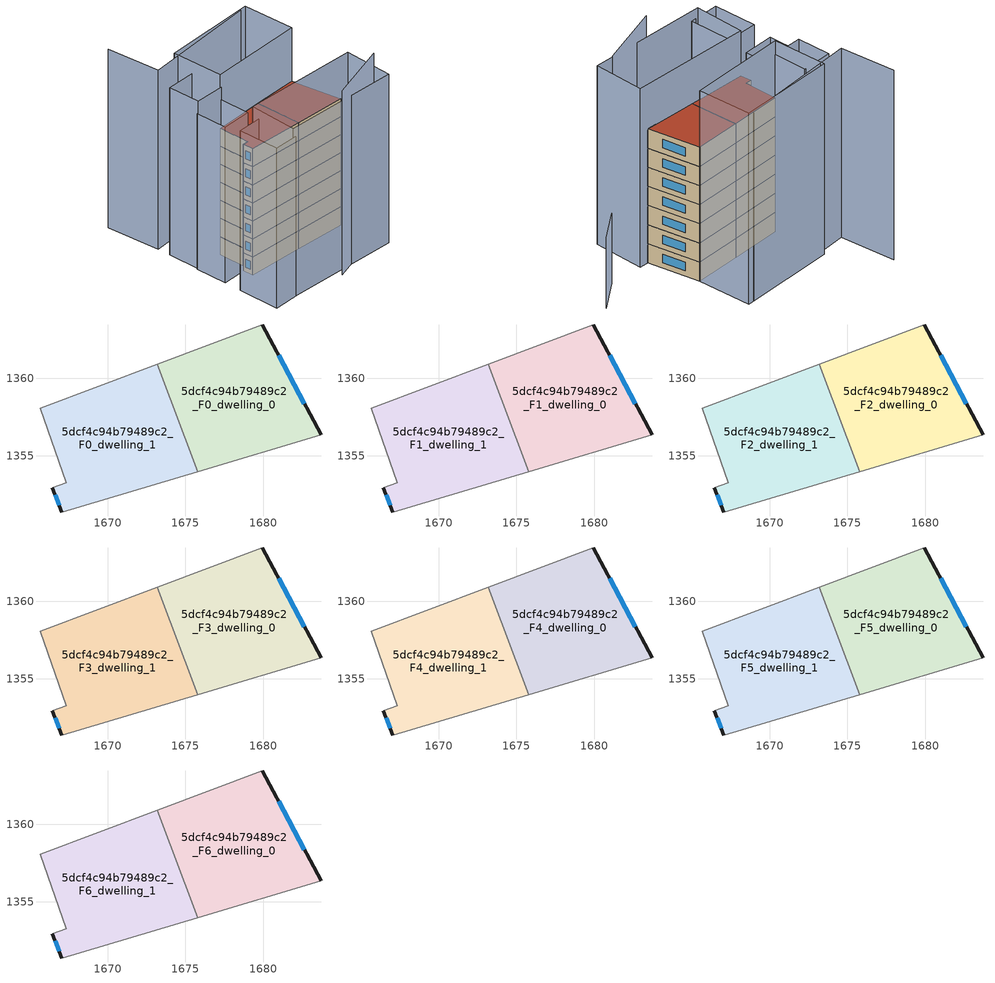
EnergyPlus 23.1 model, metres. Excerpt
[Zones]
5dcf4c94b79489c2_F0_dwelling_0
 floor ground (EU_floor_Construction): 1679.94,1363.45 1683.74,1356.34 1675.79,1353.96 1673.17,1360.9 z0
 wall outside (EU_wall_Construction): 1683.74,1356.34 1679.94,1363.45 z0:3
 wall adiabatic (EU_wall_Construction): 1679.94,1363.45 1673.17,1360.9 / 1675.79,1353.96 1683.74,1356.34 z0:3
 wall to 5dcf4c94b79489c2_F0_dwelling_1 (EU_wall_Construction): 1673.17,1360.9 1675.79,1353.96 z0:3
 window (EU_Window_Construction): 1682.67,1358.33 1681,1361.46 z0.84:2.16
5dcf4c94b79489c2_F0_dwelling_1
 floor ground (EU_floor_Construction): 1673.17,1360.9 1675.79,1353.96 1667.02,1351.34 1666.42,1352.95 1667.32,1353.25 1665.62,1358.05 z0
 wall outside (EU_wall_Construction): 1666.42,1352.95 1667.02,1351.34 z0:3
 wall adiabatic (EU_wall_Construction): 1673.17,1360.9 1665.62,1358.05 1667.32,1353.25 1666.42,1352.95 / 1667.02,1351.34 1675.79,1353.96 z0:3
 window (EU_Window_Construction): 1666.59,1352.5 1666.86,1351.79 z0.84:2.16
5dcf4c94b79489c2_F1_dwelling_0
 floor to 5dcf4c94b79489c2_F0_dwelling_0 (EU_floor_Construction): 1679.94,1363.45 1683.74,1356.34 1675.78,1353.96 1673.17,1360.9 z3
 wall outside (EU_wall_Construction): 1683.74,1356.34 1679.94,1363.45 z3:6
 wall adiabatic (EU_wall_Construction): 1679.94,1363.45 1673.17,1360.9 / 1675.79,1353.96 1683.74,1356.34 z3:6
 wall to 5dcf4c94b79489c2_F1_dwelling_1 (EU_wall_Construction): 1673.17,1360.9 1675.79,1353.96 z3:6
 window (EU_Window_Construction): 1682.67,1358.33 1681,1361.46 z3.84:5.16
5dcf4c94b79489c2_F1_dwelling_1
 floor to 5dcf4c94b79489c2_F0_dwelling_1 (EU_floor_Construction): 1673.17,1360.9 1675.78,1353.96 1667.02,1351.34 1666.42,1352.95 1667.32,1353.25 1665.62,1358.05 z3
 wall outside (EU_wall_Construction): 1666.42,1352.95 1667.02,1351.34 z3:6
 wall adiabatic (EU_wall_Construction): 1673.17,1360.9 1665.62,1358.05 1667.32,1353.25 1666.42,1352.95 / 1667.02,1351.34 1675.79,1353.96 z3:6
 window (EU_Window_Construction): 1666.59,1352.5 1666.86,1351.79 z3.84:5.16
5dcf4c94b79489c2_F2_dwelling_0
 floor to 5dcf4c94b79489c2_F1_dwelling_0 (EU_floor_Construction): 1679.94,1363.45 1683.74,1356.34 1675.78,1353.96 1673.17,1360.9 z6
 wall outside (EU_wall_Construction): 1683.74,1356.34 1679.94,1363.45 z6:9
 wall adiabatic (EU_wall_Construction): 1679.94,1363.45 1673.17,1360.9 / 1675.79,1353.96 1683.74,1356.34 z6:9
 wall to 5dcf4c94b79489c2_F2_dwelling_1 (EU_wall_Construction): 1673.17,1360.9 1675.79,1353.96 z6:9
 window (EU_Window_Construction): 1682.67,1358.33 1681,1361.46 z6.84:8.16
5dcf4c94b79489c2_F2_dwelling_1
 floor to 5dcf4c94b79489c2_F1_dwelling_1 (EU_floor_Construction): 1673.17,1360.9 1675.78,1353.96 1667.02,1351.34 1666.42,1352.95 1667.32,1353.25 1665.62,1358.05 z6
 wall outside (EU_wall_Construction): 1666.42,1352.95 1667.02,1351.34 z6:9
 wall adiabatic (EU_wall_Construction): 1673.17,1360.9 1665.62,1358.05 1667.32,1353.25 1666.42,1352.95 / 1667.02,1351.34 1675.79,1353.96 z6:9
 window (EU_Window_Construction): 1666.59,1352.5 1666.86,1351.79 z6.84:8.16
5dcf4c94b79489c2_F3_dwelling_0
 floor to 5dcf4c94b79489c2_F2_dwelling_0 (EU_floor_Construction): 1679.94,1363.45 1683.74,1356.34 1675.78,1353.96 1673.17,1360.9 z9
 wall outside (EU_wall_Construction): 1683.74,1356.34 1679.94,1363.45 z9:12
 wall adiabatic (EU_wall_Construction): 1679.94,1363.45 1673.17,1360.9 / 1675.79,1353.96 1683.74,1356.34 z9:12
 wall to 5dcf4c94b79489c2_F3_dwelling_1 (EU_wall_Construction): 1673.17,1360.9 1675.79,1353.96 z9:12
 window (EU_Window_Construction): 1682.67,1358.33 1681,1361.46 z9.84:11.16
5dcf4c94b79489c2_F3_dwelling_1
 floor to 5dcf4c94b79489c2_F2_dwelling_1 (EU_floor_Construction): 1673.17,1360.9 1675.78,1353.96 1667.02,1351.34 1666.42,1352.95 1667.32,1353.25 1665.62,1358.05 z9
 wall outside (EU_wall_Construction): 1666.42,1352.95 1667.02,1351.34 z9:12
 wall adiabatic (EU_wall_Construction): 1673.17,1360.9 1665.62,1358.05 1667.32,1353.25 1666.42,1352.95 / 1667.02,1351.34 1675.79,1353.96 z9:12
 window (EU_Window_Construction): 1666.59,1352.5 1666.86,1351.79 z9.84:11.16
5dcf4c94b79489c2_F4_dwelling_0
 floor to 5dcf4c94b79489c2_F3_dwelling_0 (EU_floor_Construction): 1679.94,1363.45 1683.74,1356.34 1675.78,1353.96 1673.17,1360.9 z12
 wall outside (EU_wall_Construction): 1683.74,1356.34 1679.94,1363.45 z12:15
 wall adiabatic (EU_wall_Construction): 1679.94,1363.45 1673.17,1360.9 / 1675.79,1353.96 1683.74,1356.34 z12:15
 wall to 5dcf4c94b79489c2_F4_dwelling_1 (EU_wall_Construction): 1673.17,1360.9 1675.79,1353.96 z12:15
 window (EU_Window_Construction): 1682.67,1358.33 1681,1361.46 z12.84:14.16
5dcf4c94b79489c2_F4_dwelling_1
 floor to 5dcf4c94b79489c2_F3_dwelling_1 (EU_floor_Construction): 1673.17,1360.9 1675.78,1353.96 1667.02,1351.34 1666.42,1352.95 1667.32,1353.25 1665.62,1358.05 z12
 wall outside (EU_wall_Construction): 1666.42,1352.95 1667.02,1351.34 z12:15
 wall adiabatic (EU_wall_Construction): 1673.17,1360.9 1665.62,1358.05 1667.32,1353.25 1666.42,1352.95 / 1667.02,1351.34 1675.79,1353.96 z12:15
 window (EU_Window_Construction): 1666.59,1352.5 1666.86,1351.79 z12.84:14.16
5dcf4c94b79489c2_F5_dwelling_0
 floor to 5dcf4c94b79489c2_F4_dwelling_0 (EU_floor_Construction): 1679.94,1363.45 1683.74,1356.34 1675.78,1353.96 1673.17,1360.9 z15
 wall outside (EU_wall_Construction): 1683.74,1356.34 1679.94,1363.45 z15:18
 wall adiabatic (EU_wall_Construction): 1679.94,1363.45 1673.17,1360.9 / 1675.79,1353.96 1683.74,1356.34 z15:18
 wall to 5dcf4c94b79489c2_F5_dwelling_1 (EU_wall_Construction): 1673.17,1360.9 1675.79,1353.96 z15:18
 window (EU_Window_Construction): 1682.67,1358.33 1681,1361.46 z15.84:17.16
5dcf4c94b79489c2_F5_dwelling_1
 floor to 5dcf4c94b79489c2_F4_dwelling_1 (EU_floor_Construction): 1673.17,1360.9 1675.78,1353.96 1667.02,1351.34 1666.42,1352.95 1667.32,1353.25 1665.62,1358.05 z15
 wall outside (EU_wall_Construction): 1666.42,1352.95 1667.02,1351.34 z15:18
 wall adiabatic (EU_wall_Construction): 1673.17,1360.9 1665.62,1358.05 1667.32,1353.25 1666.42,1352.95 / 1667.02,1351.34 1675.79,1353.96 z15:18
 window (EU_Window_Construction): 1666.59,1352.5 1666.86,1351.79 z15.84:17.16
5dcf4c94b79489c2_F6_dwelling_0
 floor to 5dcf4c94b79489c2_F5_dwelling_0 (EU_floor_Construction): 1679.94,1363.45 1683.74,1356.34 1675.78,1353.96 1673.17,1360.9 z18
 wall outside (EU_wall_Construction): 1683.74,1356.34 1679.94,1363.45 z18:21
 wall adiabatic (EU_wall_Construction): 1679.94,1363.45 1673.17,1360.9 / 1675.79,1353.96 1683.74,1356.34 z18:21
 wall to 5dcf4c94b79489c2_F6_dwelling_1 (EU_wall_Construction): 1673.17,1360.9 1675.79,1353.96 z18:21
 window (EU_Window_Construction): 1682.67,1358.33 1681,1361.46 z18.84:20.16
 roof outside (EU_roof_Construction): 1683.74,1356.34 1679.94,1363.45 1673.17,1360.9 1675.79,1353.96 z21
5dcf4c94b79489c2_F6_dwelling_1
 floor to 5dcf4c94b79489c2_F5_dwelling_1 (EU_floor_Construction): 1673.17,1360.9 1675.78,1353.96 1667.02,1351.34 1666.42,1352.95 1667.32,1353.25 1665.62,1358.05 z18
 wall outside (EU_wall_Construction): 1666.42,1352.95 1667.02,1351.34 z18:21
 wall adiabatic (EU_wall_Construction): 1673.17,1360.9 1665.62,1358.05 1667.32,1353.25 1666.42,1352.95 / 1667.02,1351.34 1675.79,1353.96 z18:21
 window (EU_Window_Construction): 1666.59,1352.5 1666.86,1351.79 z18.84:20.16
 roof outside (EU_roof_Construction): 1675.79,1353.96 1673.17,1360.9 1665.62,1358.05 1667.32,1353.25 1666.42,1352.95 1667.02,1351.34 z21
shading: 1668.22,1350.52 1670.42,1344.24 / 1670.42,1344.24 1665.92,1342.66 / 1665.92,1342.66 1663.72,1348.94 / 1663.72,1348.94 1668.22,1350.52 z0:26.5; 1667.02,1351.34 1685.12,1356.76 / 1685.12,1356.76 1687.36,1349.27 / 1687.36,1349.27 1669.27,1343.85 / 1669.27,1343.85 1667.02,1351.34 z0:28; 1665.63,1358.05 1667.33,1353.24 / 1667.33,1353.24 1662.82,1351.65 / 1662.82,1351.65 1661.12,1356.46 / 1661.12,1356.46 1665.63,1358.05 z0:25.8; 1661.22,1356.45 1659.51,1361.38 / 1659.51,1361.38 1664.03,1362.95 / 1664.03,1362.95 1665.74,1358.02 / 1665.74,1358.02 1661.22,1356.45 z0:27.8; 1677.92,1345.45 1686.28,1351.55 z0:30.5; 1690.2,1358.2 1693.65,1362.94 z0:11; 1679.94,1363.45 1665.63,1358.05 / 1665.63,1358.05 1662.69,1365.82 / 1662.69,1365.82 1677.01,1371.22 / 1677.01,1371.22 1679.94,1363.45 z0:29.9; 1676.04,1370.86 1658.82,1363.46 / 1658.82,1363.46 1655.41,1371.4 z0:29.7
[Building]
EU S2 Campaign: North Axis=0; Terrain=City; Solar Distribution=FullExterior
[Site:Location]
Lyon-Bron: Latitude=45.75; Longitude=5; Time Zone=1; Elevation=198
[SizingPeriod:WeatherFileDays]
AnnualSizingPeriod: Begin Month=1; Begin Day of Month=1; End Month=12; End Day of Month=31; Day of Week for Start Day=Monday; Use Weather File Daylight Saving Period=No; Use Weather File Rain and Snow Indicators=No
[MATERIAL]
EU_InternalMass_Material: Roughness=MediumRough; Thickness=0.1; Conductivity=1; Density=1800; Specific Heat=900; Thermal Absorptance=0.9; Solar Absorptance=0.7; Visible Absorptance=0.7
[MATERIAL:NOMASS] Roughness=MediumRough; Thermal Absorptance=0.9; Solar Absorptance=0.7; Visible Absorptance=0.7
Name | Thermal Resistance
EU_wall_NoMass | 0.776494
EU_roof_NoMass | 0.486893
EU_floor_NoMass | 0.421597
[WINDOWMATERIAL:SIMPLEGLAZINGSYSTEM]
EU_Window_SimpleGlazing: UFactor=4.24961; Solar Heat Gain Coefficient=0.83; Visible Transmittance=0.83
[CONSTRUCTION]
EU_wall_Construction: EU_wall_NoMass
EU_roof_Construction: EU_roof_NoMass
EU_floor_Construction: EU_floor_NoMass
EU_Window_Construction: EU_Window_SimpleGlazing
EU_InternalMass_Construction: EU_InternalMass_Material
[ZONE] Type=1; Multiplier=1; Ceiling Height=autocalculate; Floor Area=autocalculate; Part of Total Floor Area=Yes
Name | Volume
5dcf4c94b79489c2_F0_dwelling_0 | 178.669
5dcf4c94b79489c2_F1_dwelling_0; 5dcf4c94b79489c2_F2_dwelling_0; 5dcf4c94b79489c2_F3_dwelling_0; 5dcf4c94b79489c2_F4_dwelling_0; 5dcf4c94b79489c2_F5_dwelling_0; 5dcf4c94b79489c2_F6_dwelling_0 | 178.67
5dcf4c94b79489c2_F0_dwelling_1 | 178.663
5dcf4c94b79489c2_F1_dwelling_1; 5dcf4c94b79489c2_F2_dwelling_1; 5dcf4c94b79489c2_F3_dwelling_1; 5dcf4c94b79489c2_F4_dwelling_1; 5dcf4c94b79489c2_F5_dwelling_1; 5dcf4c94b79489c2_F6_dwelling_1 | 178.661
[INTERNALMASS] Construction=EU_InternalMass_Construction
Name | Zone or ZoneList | Surface Area
5dcf4c94b79489c2_F0_dwelling_0_EU_InternalMass | 5dcf4c94b79489c2_F0_dwelling_0 | 59.5565
5dcf4c94b79489c2_F0_dwelling_1_EU_InternalMass | 5dcf4c94b79489c2_F0_dwelling_1 | 59.5538
5dcf4c94b79489c2_F1_dwelling_0_EU_InternalMass | 5dcf4c94b79489c2_F1_dwelling_0 | 59.5565
5dcf4c94b79489c2_F1_dwelling_1_EU_InternalMass | 5dcf4c94b79489c2_F1_dwelling_1 | 59.5538
5dcf4c94b79489c2_F2_dwelling_0_EU_InternalMass | 5dcf4c94b79489c2_F2_dwelling_0 | 59.5565
5dcf4c94b79489c2_F2_dwelling_1_EU_InternalMass | 5dcf4c94b79489c2_F2_dwelling_1 | 59.5538
5dcf4c94b79489c2_F3_dwelling_0_EU_InternalMass | 5dcf4c94b79489c2_F3_dwelling_0 | 59.5565
5dcf4c94b79489c2_F3_dwelling_1_EU_InternalMass | 5dcf4c94b79489c2_F3_dwelling_1 | 59.5538
5dcf4c94b79489c2_F4_dwelling_0_EU_InternalMass | 5dcf4c94b79489c2_F4_dwelling_0 | 59.5565
5dcf4c94b79489c2_F4_dwelling_1_EU_InternalMass | 5dcf4c94b79489c2_F4_dwelling_1 | 59.5538
5dcf4c94b79489c2_F5_dwelling_0_EU_InternalMass | 5dcf4c94b79489c2_F5_dwelling_0 | 59.5565
5dcf4c94b79489c2_F5_dwelling_1_EU_InternalMass | 5dcf4c94b79489c2_F5_dwelling_1 | 59.5538
5dcf4c94b79489c2_F6_dwelling_0_EU_InternalMass | 5dcf4c94b79489c2_F6_dwelling_0 | 59.5565
5dcf4c94b79489c2_F6_dwelling_1_EU_InternalMass | 5dcf4c94b79489c2_F6_dwelling_1 | 59.5538
[OTHEREQUIPMENT] Fuel Type=Electricity; Design Level Calculation Method=Watts/Area; Power per Zone Floor Area=1; Fraction Latent=0; Fraction Radiant=0; Fraction Lost=0; Carbon Dioxide Generation Rate=0; EndUse Subcategory=EU_Step8_InternalGains
Name | Zone or ZoneList or Space or SpaceList | Schedule
EU_Step8_InternalGain_5dcf4c94b79489c2_F0_dwelling_0_f000 | 5dcf4c94b79489c2_F0_dwelling_0 | EU_Step8_GainSchedule_5dcf4c94b79489c2_F0_dwelling_0_f000
EU_Step8_InternalGain_5dcf4c94b79489c2_F0_dwelling_1_f000 | 5dcf4c94b79489c2_F0_dwelling_1 | EU_Step8_GainSchedule_5dcf4c94b79489c2_F0_dwelling_1_f000
EU_Step8_InternalGain_5dcf4c94b79489c2_F1_dwelling_0_f000 | 5dcf4c94b79489c2_F1_dwelling_0 | EU_Step8_GainSchedule_5dcf4c94b79489c2_F1_dwelling_0_f000
EU_Step8_InternalGain_5dcf4c94b79489c2_F1_dwelling_1_f000 | 5dcf4c94b79489c2_F1_dwelling_1 | EU_Step8_GainSchedule_5dcf4c94b79489c2_F1_dwelling_1_f000
EU_Step8_InternalGain_5dcf4c94b79489c2_F2_dwelling_0_f000 | 5dcf4c94b79489c2_F2_dwelling_0 | EU_Step8_GainSchedule_5dcf4c94b79489c2_F2_dwelling_0_f000
EU_Step8_InternalGain_5dcf4c94b79489c2_F2_dwelling_1_f000 | 5dcf4c94b79489c2_F2_dwelling_1 | EU_Step8_GainSchedule_5dcf4c94b79489c2_F2_dwelling_1_f000
EU_Step8_InternalGain_5dcf4c94b79489c2_F3_dwelling_0_f000 | 5dcf4c94b79489c2_F3_dwelling_0 | EU_Step8_GainSchedule_5dcf4c94b79489c2_F3_dwelling_0_f000
EU_Step8_InternalGain_5dcf4c94b79489c2_F3_dwelling_1_f000 | 5dcf4c94b79489c2_F3_dwelling_1 | EU_Step8_GainSchedule_5dcf4c94b79489c2_F3_dwelling_1_f000
EU_Step8_InternalGain_5dcf4c94b79489c2_F4_dwelling_0_f000 | 5dcf4c94b79489c2_F4_dwelling_0 | EU_Step8_GainSchedule_5dcf4c94b79489c2_F4_dwelling_0_f000
EU_Step8_InternalGain_5dcf4c94b79489c2_F4_dwelling_1_f000 | 5dcf4c94b79489c2_F4_dwelling_1 | EU_Step8_GainSchedule_5dcf4c94b79489c2_F4_dwelling_1_f000
EU_Step8_InternalGain_5dcf4c94b79489c2_F5_dwelling_0_f000 | 5dcf4c94b79489c2_F5_dwelling_0 | EU_Step8_GainSchedule_5dcf4c94b79489c2_F5_dwelling_0_f000
EU_Step8_InternalGain_5dcf4c94b79489c2_F5_dwelling_1_f000 | 5dcf4c94b79489c2_F5_dwelling_1 | EU_Step8_GainSchedule_5dcf4c94b79489c2_F5_dwelling_1_f000
EU_Step8_InternalGain_5dcf4c94b79489c2_F6_dwelling_0_f000 | 5dcf4c94b79489c2_F6_dwelling_0 | EU_Step8_GainSchedule_5dcf4c94b79489c2_F6_dwelling_0_f000
EU_Step8_InternalGain_5dcf4c94b79489c2_F6_dwelling_1_f000 | 5dcf4c94b79489c2_F6_dwelling_1 | EU_Step8_GainSchedule_5dcf4c94b79489c2_F6_dwelling_1_f000
[ZONEVENTILATION:DESIGNFLOWRATE] Schedule=EU_AlwaysOn; Design Flow Rate Calculation Method=AirChanges/Hour; Air Changes per Hour=0.693814; Ventilation Type=Natural; Fan Pressure Rise=0; Fan Total Efficiency=1; Constant Term Coefficient=1; Temperature Term Coefficient=0; Velocity Term Coefficient=0; Velocity Squared Term Coefficient=0; Minimum Indoor Temperature=-100; Maximum Indoor Temperature=100; Delta Temperature=-100; Minimum Outdoor Temperature=-100; Maximum Outdoor Temperature=100; Maximum Wind Speed=40
Name | Zone or ZoneList or Space or SpaceList
EU_ConstantAir_5dcf4c94b79489c2_F0_dwelling_0 | 5dcf4c94b79489c2_F0_dwelling_0
EU_ConstantAir_5dcf4c94b79489c2_F0_dwelling_1 | 5dcf4c94b79489c2_F0_dwelling_1
EU_ConstantAir_5dcf4c94b79489c2_F1_dwelling_0 | 5dcf4c94b79489c2_F1_dwelling_0
EU_ConstantAir_5dcf4c94b79489c2_F1_dwelling_1 | 5dcf4c94b79489c2_F1_dwelling_1
EU_ConstantAir_5dcf4c94b79489c2_F2_dwelling_0 | 5dcf4c94b79489c2_F2_dwelling_0
EU_ConstantAir_5dcf4c94b79489c2_F2_dwelling_1 | 5dcf4c94b79489c2_F2_dwelling_1
EU_ConstantAir_5dcf4c94b79489c2_F3_dwelling_0 | 5dcf4c94b79489c2_F3_dwelling_0
EU_ConstantAir_5dcf4c94b79489c2_F3_dwelling_1 | 5dcf4c94b79489c2_F3_dwelling_1
EU_ConstantAir_5dcf4c94b79489c2_F4_dwelling_0 | 5dcf4c94b79489c2_F4_dwelling_0
EU_ConstantAir_5dcf4c94b79489c2_F4_dwelling_1 | 5dcf4c94b79489c2_F4_dwelling_1
EU_ConstantAir_5dcf4c94b79489c2_F5_dwelling_0 | 5dcf4c94b79489c2_F5_dwelling_0
EU_ConstantAir_5dcf4c94b79489c2_F5_dwelling_1 | 5dcf4c94b79489c2_F5_dwelling_1
EU_ConstantAir_5dcf4c94b79489c2_F6_dwelling_0 | 5dcf4c94b79489c2_F6_dwelling_0
EU_ConstantAir_5dcf4c94b79489c2_F6_dwelling_1 | 5dcf4c94b79489c2_F6_dwelling_1
[HVACTEMPLATE:THERMOSTAT] Constant Heating Setpoint=20; Constant Cooling Setpoint=50
EU_HeatOnly_5dcf4c94b79489c2_F0_dwelling_0; EU_HeatOnly_5dcf4c94b79489c2_F0_dwelling_1; EU_HeatOnly_5dcf4c94b79489c2_F1_dwelling_0; EU_HeatOnly_5dcf4c94b79489c2_F1_dwelling_1; EU_HeatOnly_5dcf4c94b79489c2_F2_dwelling_0; EU_HeatOnly_5dcf4c94b79489c2_F2_dwelling_1; EU_HeatOnly_5dcf4c94b79489c2_F3_dwelling_0; EU_HeatOnly_5dcf4c94b79489c2_F3_dwelling_1; EU_HeatOnly_5dcf4c94b79489c2_F4_dwelling_0; EU_HeatOnly_5dcf4c94b79489c2_F4_dwelling_1; EU_HeatOnly_5dcf4c94b79489c2_F5_dwelling_0; EU_HeatOnly_5dcf4c94b79489c2_F5_dwelling_1; EU_HeatOnly_5dcf4c94b79489c2_F6_dwelling_0; EU_HeatOnly_5dcf4c94b79489c2_F6_dwelling_1
[HVACTEMPLATE:ZONE:IDEALLOADSAIRSYSTEM] System Availability Schedule=EU_AlwaysOn; Maximum Heating Supply Air Temperature=50; Minimum Cooling Supply Air Temperature=13; Maximum Heating Supply Air Humidity Ratio=0.0156; Minimum Cooling Supply Air Humidity Ratio=0.0077; Heating Limit=NoLimit; Cooling Limit=NoLimit; Heating Availability Schedule=EU_AlwaysOn; Cooling Availability Schedule=EU_CoolingOff; Dehumidification Control Type=ConstantSensibleHeatRatio; Cooling Sensible Heat Ratio=0.7; Dehumidification Setpoint=60; Humidification Control Type=None; Humidification Setpoint=30; Outdoor Air Method=None; Outdoor Air Flow Rate per Person=0.00944; Outdoor Air Flow Rate per Zone Floor Area=0; Outdoor Air Flow Rate per Zone=0; Demand Controlled Ventilation Type=None; Outdoor Air Economizer Type=NoEconomizer; Heat Recovery Type=None; Sensible Heat Recovery Effectiveness=0.7; Latent Heat Recovery Effectiveness=0.65
Name | Template Thermostat
5dcf4c94b79489c2_F0_dwelling_0 | EU_HeatOnly_5dcf4c94b79489c2_F0_dwelling_0
5dcf4c94b79489c2_F0_dwelling_1 | EU_HeatOnly_5dcf4c94b79489c2_F0_dwelling_1
5dcf4c94b79489c2_F1_dwelling_0 | EU_HeatOnly_5dcf4c94b79489c2_F1_dwelling_0
5dcf4c94b79489c2_F1_dwelling_1 | EU_HeatOnly_5dcf4c94b79489c2_F1_dwelling_1
5dcf4c94b79489c2_F2_dwelling_0 | EU_HeatOnly_5dcf4c94b79489c2_F2_dwelling_0
5dcf4c94b79489c2_F2_dwelling_1 | EU_HeatOnly_5dcf4c94b79489c2_F2_dwelling_1
5dcf4c94b79489c2_F3_dwelling_0 | EU_HeatOnly_5dcf4c94b79489c2_F3_dwelling_0
5dcf4c94b79489c2_F3_dwelling_1 | EU_HeatOnly_5dcf4c94b79489c2_F3_dwelling_1
5dcf4c94b79489c2_F4_dwelling_0 | EU_HeatOnly_5dcf4c94b79489c2_F4_dwelling_0
5dcf4c94b79489c2_F4_dwelling_1 | EU_HeatOnly_5dcf4c94b79489c2_F4_dwelling_1
5dcf4c94b79489c2_F5_dwelling_0 | EU_HeatOnly_5dcf4c94b79489c2_F5_dwelling_0
5dcf4c94b79489c2_F5_dwelling_1 | EU_HeatOnly_5dcf4c94b79489c2_F5_dwelling_1
5dcf4c94b79489c2_F6_dwelling_0 | EU_HeatOnly_5dcf4c94b79489c2_F6_dwelling_0
5dcf4c94b79489c2_F6_dwelling_1 | EU_HeatOnly_5dcf4c94b79489c2_F6_dwelling_1
[SIZING:ZONE] Zone Cooling Design Supply Air Temperature Input Method=SupplyAirTemperature; Zone Cooling Design Supply Air Temperature=13; Zone Heating Design Supply Air Temperature Input Method=SupplyAirTemperature; Zone Heating Design Supply Air Temperature=50; Zone Cooling Design Supply Air Humidity Ratio=0.008; Zone Heating Design Supply Air Humidity Ratio=0.008; Cooling Design Air Flow Method=DesignDay; Cooling Design Air Flow Rate=0; Cooling Minimum Air Flow per Zone Floor Area=0.000762; Cooling Minimum Air Flow=0; Cooling Minimum Air Flow Fraction=0.2; Heating Design Air Flow Method=DesignDay; Heating Design Air Flow Rate=0; Heating Maximum Air Flow per Zone Floor Area=0.002032; Heating Maximum Air Flow=0.141576; Heating Maximum Air Flow Fraction=0.3; Account for Dedicated Outdoor Air System=No; Dedicated Outdoor Air System Control Strategy=NeutralSupplyAir; Dedicated Outdoor Air Low Setpoint Temperature for Design=autosize; Dedicated Outdoor Air High Setpoint Temperature for Design=autosize; Zone Load Sizing Method=Sensible Load Only No Latent Load; Zone Latent Cooling Design Supply Air Humidity Ratio Input Method=HumidityRatioDifference; Zone Cooling Design Supply Air Humidity Ratio Difference=0.005; Zone Latent Heating Design Supply Air Humidity Ratio Input Method=HumidityRatioDifference; Zone Humidification Design Supply Air Humidity Ratio Difference=0.005
5dcf4c94b79489c2_F0_dwelling_0; 5dcf4c94b79489c2_F0_dwelling_1; 5dcf4c94b79489c2_F1_dwelling_0; 5dcf4c94b79489c2_F1_dwelling_1; 5dcf4c94b79489c2_F2_dwelling_0; 5dcf4c94b79489c2_F2_dwelling_1; 5dcf4c94b79489c2_F3_dwelling_0; 5dcf4c94b79489c2_F3_dwelling_1; 5dcf4c94b79489c2_F4_dwelling_0; 5dcf4c94b79489c2_F4_dwelling_1; 5dcf4c94b79489c2_F5_dwelling_0; 5dcf4c94b79489c2_F5_dwelling_1; 5dcf4c94b79489c2_F6_dwelling_0; 5dcf4c94b79489c2_F6_dwelling_1
[SCHEDULE:CONSTANT]
Name | Hourly Value
EU_AlwaysOn | 1
EU_CoolingOff | 0
[SCHEDULE:FILE] Column Number=1; Rows to Skip at Top=0; Number of Hours of Data=8760; Column Separator=Comma; Interpolate to Timestep=No; Minutes per Item=60; Adjust Schedule for Daylight Savings=Yes
Name | File
EU_Step8_GainSchedule_5dcf4c94b79489c2_F0_dwelling_0_f000 | ../../schedules/5dcf4c94b79489c2/5dcf4c94b79489c2_F0_dwelling_0_f000_gain.csv
EU_Step8_GainSchedule_5dcf4c94b79489c2_F0_dwelling_1_f000 | ../../schedules/5dcf4c94b79489c2/5dcf4c94b79489c2_F0_dwelling_1_f000_gain.csv
EU_Step8_GainSchedule_5dcf4c94b79489c2_F1_dwelling_0_f000 | ../../schedules/5dcf4c94b79489c2/5dcf4c94b79489c2_F1_dwelling_0_f000_gain.csv
EU_Step8_GainSchedule_5dcf4c94b79489c2_F1_dwelling_1_f000 | ../../schedules/5dcf4c94b79489c2/5dcf4c94b79489c2_F1_dwelling_1_f000_gain.csv
EU_Step8_GainSchedule_5dcf4c94b79489c2_F2_dwelling_0_f000 | ../../schedules/5dcf4c94b79489c2/5dcf4c94b79489c2_F2_dwelling_0_f000_gain.csv
EU_Step8_GainSchedule_5dcf4c94b79489c2_F2_dwelling_1_f000 | ../../schedules/5dcf4c94b79489c2/5dcf4c94b79489c2_F2_dwelling_1_f000_gain.csv
EU_Step8_GainSchedule_5dcf4c94b79489c2_F3_dwelling_0_f000 | ../../schedules/5dcf4c94b79489c2/5dcf4c94b79489c2_F3_dwelling_0_f000_gain.csv
EU_Step8_GainSchedule_5dcf4c94b79489c2_F3_dwelling_1_f000 | ../../schedules/5dcf4c94b79489c2/5dcf4c94b79489c2_F3_dwelling_1_f000_gain.csv
EU_Step8_GainSchedule_5dcf4c94b79489c2_F4_dwelling_0_f000 | ../../schedules/5dcf4c94b79489c2/5dcf4c94b79489c2_F4_dwelling_0_f000_gain.csv
EU_Step8_GainSchedule_5dcf4c94b79489c2_F4_dwelling_1_f000 | ../../schedules/5dcf4c94b79489c2/5dcf4c94b79489c2_F4_dwelling_1_f000_gain.csv
EU_Step8_GainSchedule_5dcf4c94b79489c2_F5_dwelling_0_f000 | ../../schedules/5dcf4c94b79489c2/5dcf4c94b79489c2_F5_dwelling_0_f000_gain.csv
EU_Step8_GainSchedule_5dcf4c94b79489c2_F5_dwelling_1_f000 | ../../schedules/5dcf4c94b79489c2/5dcf4c94b79489c2_F5_dwelling_1_f000_gain.csv
EU_Step8_GainSchedule_5dcf4c94b79489c2_F6_dwelling_0_f000 | ../../schedules/5dcf4c94b79489c2/5dcf4c94b79489c2_F6_dwelling_0_f000_gain.csv
EU_Step8_GainSchedule_5dcf4c94b79489c2_F6_dwelling_1_f000 | ../../schedules/5dcf4c94b79489c2/5dcf4c94b79489c2_F6_dwelling_1_f000_gain.csv
